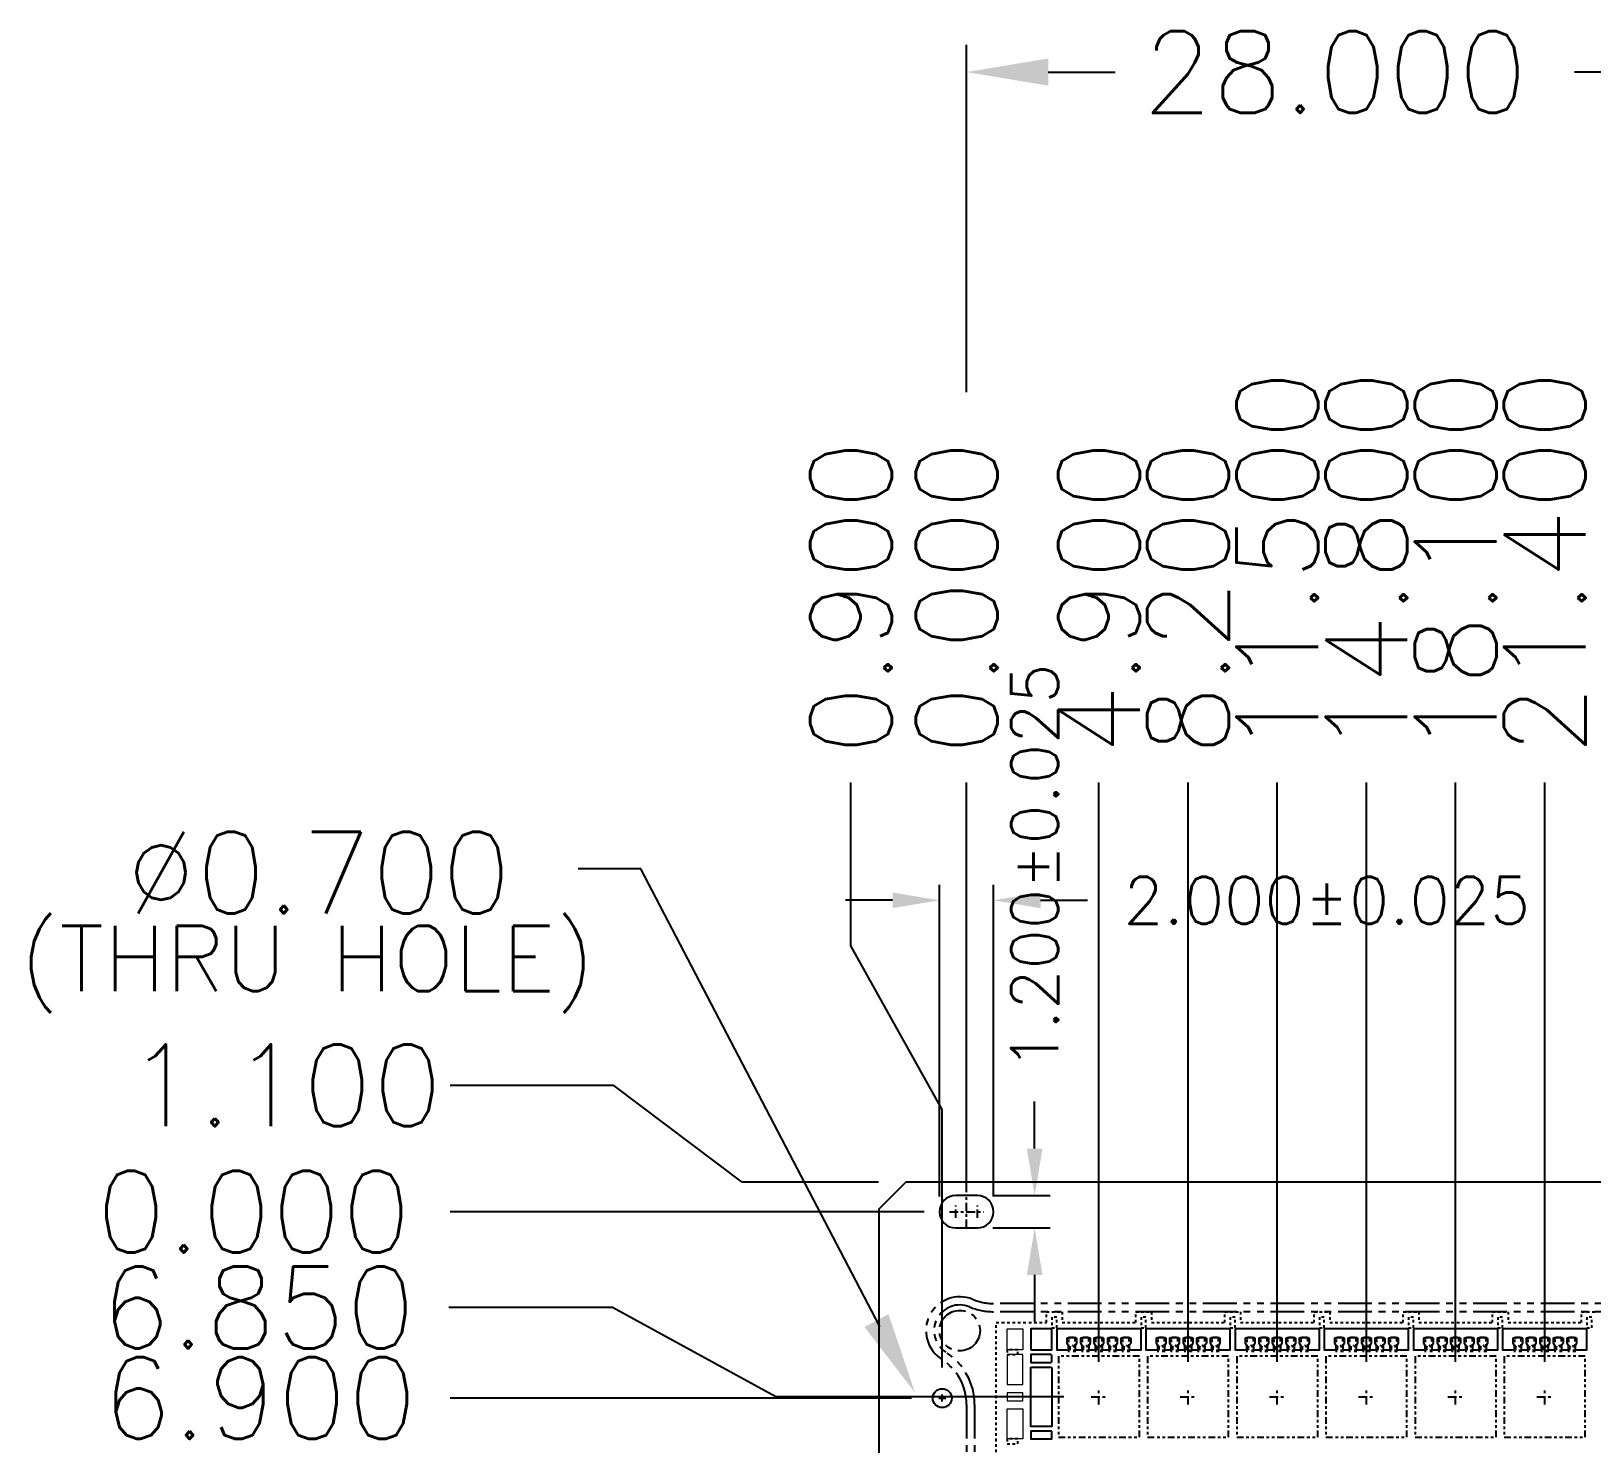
# Model space of a CAD drawing. Extents: x -344 to -21, y -394 to -4.
# Drawn here: x -336.9 to -279.1, y -277.4 to -225.2 of the extents above; entities that cross this region are included whole.
import ezdxf

# ---------------------------------------------------------------- set-up
doc = ezdxf.new("R2010")
doc.units = 0
doc.header["$MEASUREMENT"] = 0
for name, pattern in [('CENTER', [50.8, 31.75, -6.35, 6.35, -6.35]), ('HIDDEN', [0.375, 0.25, -0.125]), ('PHANTOM', [2.5, 1.25, -0.25, 0.25, -0.25, 0.25, -0.25])]:
    doc.linetypes.add(name, pattern=pattern)
doc.layers.get('DEFPOINTS').update_dxf_attribs({"linetype": 'CONTINUOUS'})
doc.layers.add('1', color=7, linetype='CONTINUOUS')
doc.layers.add('1D', color=4, linetype='CONTINUOUS')
doc.styles.add('simplex', font='SIMPLEX.SHX')
doc.dimstyles.get("Standard").update_dxf_attribs({"dimscale": 0, "dimtxt": 0.058, "dimasz": 0.058, "dimexe": 0.019, "dimexo": 0.019, "dimgap": 0.019, "dimtad": 0, "dimdec": 3, "dimzin": 0, "dimdsep": 46, "dimtxsty": 'simplex', "dimcen": 0.019, "dimclrd": 4, "dimclre": 256, "dimclrt": 4, "dimadec": 1, "dimazin": 0, "dimtfac": 1, "dimtdec": 3, "dimtofl": 0, "dimtmove": 0, "dimatfit": 0, "dimfxl": 1, "dimtolj": 1, "dimtzin": 0, "dimlwd": -1, "dimlwe": -1, "dimarcsym": 0})

# ---------------------------------------------------------------- blocks, each defined once
blk = doc.blocks.new('*D0')
at = {"layer": '1D', "linetype": 'ByBlock', "transparency": 16777216}
for p, q in [((-303.238, -268.284), (-303.238, -256.756)), ((-301.238, -268.284), (-301.238, -256.756))]:
    blk.add_line(p, q, dxfattribs=at)
at = {"layer": '1D', "color": 4, "linetype": 'ByBlock', "transparency": 16777216}
for p, q in [((-304.978, -257.326), (-306.718, -257.326)), ((-299.498, -257.326), (-297.758, -257.326))]:
    blk.add_line(p, q, dxfattribs=at)
for points in [[(-304.978, -257.036), (-304.978, -257.616), (-303.238, -257.326)], [(-299.498, -257.036), (-299.498, -257.616), (-301.238, -257.326)]]:
    blk.add_solid(points, dxfattribs=at)
at = {"layer": 'DEFPOINTS', "color": 0, "linetype": 'ByBlock', "transparency": 16777216}
for p in [(-301.238, -257.326), (-303.238, -268.854), (-301.238, -268.854)]:
    blk.add_point(p, dxfattribs=at)
at = {"layer": '1D', "color": 4, "linetype": 'ByBlock', "transparency": 16777216, "insert": (-288.903, -257.326), "char_height": 1.74, "attachment_point": 5, "style": 'simplex'}
blk.add_mtext('\\A1;2.000%%P0.025', dxfattribs=at)
blk = doc.blocks.new('*D1')
at = {"layer": '1D', "color": 4, "linetype": 'ByBlock', "transparency": 16777216}
for p, q in [((-299.717, -266.514), (-299.717, -264.774)), ((-299.717, -271.194), (-299.717, -272.934))]:
    blk.add_line(p, q, dxfattribs=at)
at = {"layer": '1D', "linetype": 'ByBlock', "transparency": 16777216}
for p, q in [((-301.268, -268.254), (-299.147, -268.254)), ((-301.268, -269.454), (-299.147, -269.454))]:
    blk.add_line(p, q, dxfattribs=at)
at = {"layer": '1D', "color": 4, "linetype": 'ByBlock', "transparency": 16777216}
for points in [[(-300.007, -266.514), (-299.427, -266.514), (-299.717, -268.254)], [(-300.007, -271.194), (-299.427, -271.194), (-299.717, -269.454)]]:
    blk.add_solid(points, dxfattribs=at)
at = {"layer": 'DEFPOINTS', "color": 0, "linetype": 'ByBlock', "transparency": 16777216}
for p in [(-301.838, -268.254), (-299.717, -268.254), (-301.838, -269.454)]:
    blk.add_point(p, dxfattribs=at)
at = {"layer": '1D', "color": 4, "linetype": 'ByBlock', "transparency": 16777216, "insert": (-299.717, -256.084), "char_height": 1.74, "attachment_point": 5, "rotation": 90, "style": 'simplex'}
blk.add_mtext('\\A1;1.200%%P0.025', dxfattribs=at)

msp = doc.modelspace()

# ---------------------------------------------------------------- linework, layer by layer
at = {"layer": '1'}
msp.add_lwpolyline([(-56.4883, -267.7538), (-304.4883, -267.7538), (-305.4883, -268.7538), (-305.4883, -278.7538)], dxfattribs=at)
for points in [[(-301.8383, -268.2538), (-302.6383, -268.2538, 1), (-302.6383, -269.4538), (-301.8383, -269.4538, 1)], [(-295.7783, -273.1838), (-298.8983, -273.1838), (-298.8983, -273.9638), (-298.4633, -273.9638), (-298.4633, -273.8038), (-298.5133, -273.7172), (-298.5133, -273.5538, -0.4142132), (-298.4633, -273.5038), (-298.2133, -273.5038, -0.4142139), (-298.1633, -273.5538), (-298.1633, -273.7172), (-298.2133, -273.8038), (-298.2133, -273.9638), (-297.9633, -273.9638), (-297.9633, -273.8038), (-298.0133, -273.7172), (-298.0133, -273.5538, -0.4142132), (-297.9633, -273.5038), (-297.7133, -273.5038, -0.4142139), (-297.6633, -273.5538), (-297.6633, -273.7172), (-297.7133, -273.8038), (-297.7133, -273.9638), (-297.4633, -273.9638), (-297.4633, -273.8038), (-297.5133, -273.7172), (-297.5133, -273.5538, -0.4142132), (-297.4633, -273.5038), (-297.2133, -273.5038, -0.4142139), (-297.1633, -273.5538), (-297.1633, -273.7172), (-297.2133, -273.8038), (-297.2133, -273.9638), (-296.9633, -273.9638), (-296.9633, -273.8038), (-297.0133, -273.7172), (-297.0133, -273.5538, -0.4142132), (-296.9633, -273.5038), (-296.7133, -273.5038, -0.4142139), (-296.6633, -273.5538), (-296.6633, -273.7172), (-296.7133, -273.8038), (-296.7133, -273.9638), (-296.4633, -273.9638), (-296.4633, -273.8038), (-296.5133, -273.7172), (-296.5133, -273.5538, -0.4142132), (-296.4633, -273.5038), (-296.2133, -273.5038, -0.4142139), (-296.1633, -273.5538), (-296.1633, -273.7172), (-296.2133, -273.8038), (-296.2133, -273.9638), (-295.7783, -273.9638)], [(-292.4783, -273.1838), (-295.5983, -273.1838), (-295.5983, -273.9638), (-295.1633, -273.9638), (-295.1633, -273.8038), (-295.2133, -273.7172), (-295.2133, -273.5538, -0.4142132), (-295.1633, -273.5038), (-294.9133, -273.5038, -0.4142139), (-294.8633, -273.5538), (-294.8633, -273.7172), (-294.9133, -273.8038), (-294.9133, -273.9638), (-294.6633, -273.9638), (-294.6633, -273.8038), (-294.7133, -273.7172), (-294.7133, -273.5538, -0.4142132), (-294.6633, -273.5038), (-294.4133, -273.5038, -0.4142139), (-294.3633, -273.5538), (-294.3633, -273.7172), (-294.4133, -273.8038), (-294.4133, -273.9638), (-294.1633, -273.9638), (-294.1633, -273.8038), (-294.2133, -273.7172), (-294.2133, -273.5538, -0.4142132), (-294.1633, -273.5038), (-293.9133, -273.5038, -0.4142139), (-293.8633, -273.5538), (-293.8633, -273.7172), (-293.9133, -273.8038), (-293.9133, -273.9638), (-293.6633, -273.9638), (-293.6633, -273.8038), (-293.7133, -273.7172), (-293.7133, -273.5538, -0.4142132), (-293.6633, -273.5038), (-293.4133, -273.5038, -0.4142139), (-293.3633, -273.5538), (-293.3633, -273.7172), (-293.4133, -273.8038), (-293.4133, -273.9638), (-293.1633, -273.9638), (-293.1633, -273.8038), (-293.2133, -273.7172), (-293.2133, -273.5538, -0.4142132), (-293.1633, -273.5038), (-292.9133, -273.5038, -0.4142139), (-292.8633, -273.5538), (-292.8633, -273.7172), (-292.9133, -273.8038), (-292.9133, -273.9638), (-292.4783, -273.9638)], [(-289.1783, -273.1838), (-292.2983, -273.1838), (-292.2983, -273.9638), (-291.8633, -273.9638), (-291.8633, -273.8038), (-291.9133, -273.7172), (-291.9133, -273.5538, -0.4142132), (-291.8633, -273.5038), (-291.6133, -273.5038, -0.4142139), (-291.5633, -273.5538), (-291.5633, -273.7172), (-291.6133, -273.8038), (-291.6133, -273.9638), (-291.3633, -273.9638), (-291.3633, -273.8038), (-291.4133, -273.7172), (-291.4133, -273.5538, -0.4142132), (-291.3633, -273.5038), (-291.1133, -273.5038, -0.4142139), (-291.0633, -273.5538), (-291.0633, -273.7172), (-291.1133, -273.8038), (-291.1133, -273.9638), (-290.8633, -273.9638), (-290.8633, -273.8038), (-290.9133, -273.7172), (-290.9133, -273.5538, -0.4142132), (-290.8633, -273.5038), (-290.6133, -273.5038, -0.4142139), (-290.5633, -273.5538), (-290.5633, -273.7172), (-290.6133, -273.8038), (-290.6133, -273.9638), (-290.3633, -273.9638), (-290.3633, -273.8038), (-290.4133, -273.7172), (-290.4133, -273.5538, -0.4142132), (-290.3633, -273.5038), (-290.1133, -273.5038, -0.4142139), (-290.0633, -273.5538), (-290.0633, -273.7172), (-290.1133, -273.8038), (-290.1133, -273.9638), (-289.8633, -273.9638), (-289.8633, -273.8038), (-289.9133, -273.7172), (-289.9133, -273.5538, -0.4142132), (-289.8633, -273.5038), (-289.6133, -273.5038, -0.4142139), (-289.5633, -273.5538), (-289.5633, -273.7172), (-289.6133, -273.8038), (-289.6133, -273.9638), (-289.1783, -273.9638)], [(-285.8783, -273.1838), (-288.9983, -273.1838), (-288.9983, -273.9638), (-288.5633, -273.9638), (-288.5633, -273.8038), (-288.6133, -273.7172), (-288.6133, -273.5538, -0.4142132), (-288.5633, -273.5038), (-288.3133, -273.5038, -0.4142139), (-288.2633, -273.5538), (-288.2633, -273.7172), (-288.3133, -273.8038), (-288.3133, -273.9638), (-288.0633, -273.9638), (-288.0633, -273.8038), (-288.1133, -273.7172), (-288.1133, -273.5538, -0.4142132), (-288.0633, -273.5038), (-287.8133, -273.5038, -0.4142139), (-287.7633, -273.5538), (-287.7633, -273.7172), (-287.8133, -273.8038), (-287.8133, -273.9638), (-287.5633, -273.9638), (-287.5633, -273.8038), (-287.6133, -273.7172), (-287.6133, -273.5538, -0.4142132), (-287.5633, -273.5038), (-287.3133, -273.5038, -0.4142139), (-287.2633, -273.5538), (-287.2633, -273.7172), (-287.3133, -273.8038), (-287.3133, -273.9638), (-287.0633, -273.9638), (-287.0633, -273.8038), (-287.1133, -273.7172), (-287.1133, -273.5538, -0.4142132), (-287.0633, -273.5038), (-286.8133, -273.5038, -0.4142139), (-286.7633, -273.5538), (-286.7633, -273.7172), (-286.8133, -273.8038), (-286.8133, -273.9638), (-286.5633, -273.9638), (-286.5633, -273.8038), (-286.6133, -273.7172), (-286.6133, -273.5538, -0.4142132), (-286.5633, -273.5038), (-286.3133, -273.5038, -0.4142139), (-286.2633, -273.5538), (-286.2633, -273.7172), (-286.3133, -273.8038), (-286.3133, -273.9638), (-285.8783, -273.9638)], [(-282.5783, -273.1838), (-285.6983, -273.1838), (-285.6983, -273.9638), (-285.2633, -273.9638), (-285.2633, -273.8038), (-285.3133, -273.7172), (-285.3133, -273.5538, -0.4142132), (-285.2633, -273.5038), (-285.0133, -273.5038, -0.4142139), (-284.9633, -273.5538), (-284.9633, -273.7172), (-285.0133, -273.8038), (-285.0133, -273.9638), (-284.7633, -273.9638), (-284.7633, -273.8038), (-284.8133, -273.7172), (-284.8133, -273.5538, -0.4142132), (-284.7633, -273.5038), (-284.5133, -273.5038, -0.4142139), (-284.4633, -273.5538), (-284.4633, -273.7172), (-284.5133, -273.8038), (-284.5133, -273.9638), (-284.2633, -273.9638), (-284.2633, -273.8038), (-284.3133, -273.7172), (-284.3133, -273.5538, -0.4142132), (-284.2633, -273.5038), (-284.0133, -273.5038, -0.4142139), (-283.9633, -273.5538), (-283.9633, -273.7172), (-284.0133, -273.8038), (-284.0133, -273.9638), (-283.7633, -273.9638), (-283.7633, -273.8038), (-283.8133, -273.7172), (-283.8133, -273.5538, -0.4142132), (-283.7633, -273.5038), (-283.5133, -273.5038, -0.4142139), (-283.4633, -273.5538), (-283.4633, -273.7172), (-283.5133, -273.8038), (-283.5133, -273.9638), (-283.2633, -273.9638), (-283.2633, -273.8038), (-283.3133, -273.7172), (-283.3133, -273.5538, -0.4142132), (-283.2633, -273.5038), (-283.0133, -273.5038, -0.4142139), (-282.9633, -273.5538), (-282.9633, -273.7172), (-283.0133, -273.8038), (-283.0133, -273.9638), (-282.5783, -273.9638)], [(-279.2783, -273.1838), (-282.3983, -273.1838), (-282.3983, -273.9638), (-281.9633, -273.9638), (-281.9633, -273.8038), (-282.0133, -273.7172), (-282.0133, -273.5538, -0.4142132), (-281.9633, -273.5038), (-281.7133, -273.5038, -0.4142139), (-281.6633, -273.5538), (-281.6633, -273.7172), (-281.7133, -273.8038), (-281.7133, -273.9638), (-281.4633, -273.9638), (-281.4633, -273.8038), (-281.5133, -273.7172), (-281.5133, -273.5538, -0.4142132), (-281.4633, -273.5038), (-281.2133, -273.5038, -0.4142139), (-281.1633, -273.5538), (-281.1633, -273.7172), (-281.2133, -273.8038), (-281.2133, -273.9638), (-280.9633, -273.9638), (-280.9633, -273.8038), (-281.0133, -273.7172), (-281.0133, -273.5538, -0.4142132), (-280.9633, -273.5038), (-280.7133, -273.5038, -0.4142139), (-280.6633, -273.5538), (-280.6633, -273.7172), (-280.7133, -273.8038), (-280.7133, -273.9638), (-280.4633, -273.9638), (-280.4633, -273.8038), (-280.5133, -273.7172), (-280.5133, -273.5538, -0.4142132), (-280.4633, -273.5038), (-280.2133, -273.5038, -0.4142139), (-280.1633, -273.5538), (-280.1633, -273.7172), (-280.2133, -273.8038), (-280.2133, -273.9638), (-279.9633, -273.9638), (-279.9633, -273.8038), (-280.0133, -273.7172), (-280.0133, -273.5538, -0.4142132), (-279.9633, -273.5038), (-279.7133, -273.5038, -0.4142139), (-279.6633, -273.5538), (-279.6633, -273.7172), (-279.7133, -273.8038), (-279.7133, -273.9638), (-279.2783, -273.9638)], [(-299.1283, -274.4288, 0.4142136), (-299.0783, -274.3788), (-299.0783, -274.1938, 0.4142136), (-299.1283, -274.1438), (-299.8583, -274.1438), (-299.8583, -274.4288)]]:
    msp.add_lwpolyline(points, format="xyb", close=True, dxfattribs=at)
at = {"layer": '1', "lineweight": 20}
for points in [[(-300.7383, -273.1838), (-300.1583, -273.1838), (-300.1583, -273.9638), (-300.7383, -273.9638)], [(-300.7383, -275.2538), (-300.1583, -275.2538), (-300.1583, -274.1438), (-300.7383, -274.1438)], [(-300.7383, -275.8538), (-300.1583, -275.8538), (-300.1583, -275.5538), (-300.7383, -275.5538)], [(-300.1583, -276.1538), (-300.1583, -277.2638), (-300.7383, -277.2638), (-300.7383, -276.1538)]]:
    msp.add_lwpolyline(points, close=True, dxfattribs=at)
at = {"layer": '1'}
for points in [[(-299.8583, -273.9638), (-299.0783, -273.9638), (-299.0783, -273.1838), (-299.8583, -273.1838)], [(-299.0783, -276.9788), (-299.8583, -276.9788), (-299.8583, -277.2638), (-299.0783, -277.2638)]]:
    msp.add_lwpolyline(points, close=True, dxfattribs=at)
at = {"layer": '1', "linetype": 'ByBlock'}
msp.add_lwpolyline([(-299.8623, -274.6038), (-299.1283, -274.6038, -0.4142136), (-299.0783, -274.6538), (-299.0783, -276.8038), (-299.8623, -276.8038)], format="xyb", close=True, dxfattribs=at)
at = {"layer": '1'}
msp.add_circle((-303.1383, -275.7538), 0.35, dxfattribs=at)
at = {"layer": '1D'}
for p, q in [((-302.2383, -238.5105), (-302.2383, -225.6587)), ((-299.2133, -226.6667), (-296.7368, -226.6667)), ((-277.2633, -226.6667), (-279.7399, -226.6667)), ((-302.2383, -268.1273), (-302.2383, -252.965)), ((-314.2968, -256.1604), (-316.6106, -256.1604)), ((-305.4492, -273.1011), (-314.2968, -256.1604)), ((-315.2933, -264.175), (-321.3433, -264.175)), ((-310.5383, -267.7538), (-315.2933, -264.175)), ((-305.4963, -267.7538), (-310.5383, -267.7538)), ((-303.8089, -268.8538), (-321.3434, -268.8538))]:
    msp.add_line(p, q, dxfattribs=at)
at = {"layer": '1D', "linetype": 'ByBlock'}
for p, q in [((-306.5187, -259.015), (-306.5187, -252.965)), ((-297.3383, -274.4071), (-297.3383, -252.965)), ((-294.0383, -274.4071), (-294.0383, -252.965)), ((-290.7383, -274.4071), (-290.7383, -252.965)), ((-287.4383, -274.4071), (-287.4383, -252.965)), ((-284.1383, -274.4071), (-284.1383, -252.965)), ((-280.8383, -274.4071), (-280.8383, -252.965)), ((-303.1383, -265.065), (-306.5187, -259.015)), ((-303.1383, -274.6167), (-303.1383, -265.065)), ((-315.3463, -272.3994), (-321.3963, -272.3994)), ((-309.2963, -275.7038), (-315.3463, -272.3994)), ((-304.2755, -275.7538), (-321.3433, -275.7538)), ((-298.6351, -275.7038), (-309.2963, -275.7038))]:
    msp.add_line(p, q, dxfattribs=at)
at = {"layer": '1D', "linetype": 'CENTER', "ltscale": 0.01}
for p, q in [((-302.2383, -269.4538), (-302.2383, -268.2538)), ((-302.8679, -268.8538), (-302.2383, -268.8538)), ((-302.6383, -269.0835), (-302.6383, -268.6242)), ((-302.2383, -268.8538), (-301.6087, -268.8538)), ((-301.8383, -269.0835), (-301.8383, -268.6242)), ((-297.3383, -275.9926), (-297.3383, -275.4151)), ((-294.0383, -275.9926), (-294.0383, -275.4151)), ((-290.7383, -275.9926), (-290.7383, -275.4151)), ((-287.4383, -275.9926), (-287.4383, -275.4151)), ((-284.1383, -275.9926), (-284.1383, -275.4151)), ((-280.8383, -275.9926), (-280.8383, -275.4151)), ((-303.2675, -275.7538), (-303.0092, -275.7538)), ((-303.1383, -275.883), (-303.1383, -275.6247)), ((-297.6271, -275.7038), (-297.0496, -275.7038)), ((-294.3271, -275.7038), (-293.7496, -275.7038)), ((-291.0271, -275.7038), (-290.4496, -275.7038)), ((-287.7271, -275.7038), (-287.1496, -275.7038)), ((-284.4271, -275.7038), (-283.8496, -275.7038)), ((-281.1271, -275.7038), (-280.5496, -275.7038))]:
    msp.add_line(p, q, dxfattribs=at)
at = {"layer": '1D', "color": 2, "linetype": 'PHANTOM'}
for points in [[(-247.2383, -272.2538), (-301.2383, -272.2538, -0.0990195), (-302.0076, -272.1, 0.9166595), (-303.1614, -274.3072, -0.2559241), (-302.2383, -275.9925), (-302.2383, -301.0152, -0.2559241), (-303.1614, -302.7005, 0.5477226), (-303.1614, -304.8072, -0.2559241), (-302.2383, -306.4925), (-302.2383, -331.5152, -0.2559241), (-303.1614, -333.2005, 0.9166595), (-302.0076, -335.4077, -0.0990195), (-301.2383, -335.2538), (-247.2383, -335.2538, -0.0990195), (-246.4691, -335.4077, 0.9166595), (-245.3153, -333.2005, -0.2559241), (-246.2383, -331.5152), (-246.2383, -306.4925, -0.2559241), (-245.3153, -304.8072, 0.5477226), (-245.3153, -302.7005, -0.2559241), (-246.2383, -301.0152), (-246.2383, -275.9925, -0.2559241), (-245.3153, -274.3072, 0.9166595), (-246.4691, -272.1, -0.0990195)], [(-247.2383, -272.5538), (-301.2383, -272.5538, -0.0990195), (-302.1229, -272.3769, 0.9166595), (-302.9999, -274.0544, -0.2559241), (-301.9383, -275.9925), (-301.9383, -301.0152, -0.2559241), (-302.9999, -302.9533, 0.5477226), (-302.9999, -304.5544, -0.2559241), (-301.9383, -306.4925), (-301.9383, -331.5152, -0.2559241), (-302.9999, -333.4533, 0.9166595), (-302.1229, -335.1308, -0.0990195), (-301.2383, -334.9538), (-247.2383, -334.9538, -0.0990195), (-246.3537, -335.1308, 0.9166595), (-245.4768, -333.4533, -0.2559241), (-246.5383, -331.5152), (-246.5383, -306.4925, -0.2559241), (-245.4768, -304.5544, 0.5477226), (-245.4768, -302.9533, -0.2559241), (-246.5383, -301.0152), (-246.5383, -275.9925, -0.2559241), (-245.4768, -274.0544, 0.9166595), (-246.3537, -272.3769, -0.0990195)]]:
    msp.add_lwpolyline(points, format="xyb", close=True, dxfattribs=at)
at = {"layer": '1D', "linetype": 'HIDDEN', "ltscale": 0.2}
msp.add_lwpolyline([(-301.1383, -334.5538), (-301.1383, -272.9538), (-299.2783, -272.9538), (-299.2783, -272.5538), (-298.6983, -272.5538), (-298.6983, -272.9538), (-295.9783, -272.9538), (-295.9783, -272.5538), (-295.3983, -272.5538), (-295.3983, -272.9538), (-292.6783, -272.9538), (-292.6783, -272.5538), (-292.0983, -272.5538), (-292.0983, -272.9538), (-289.3783, -272.9538), (-289.3783, -272.5538), (-288.7983, -272.5538), (-288.7983, -272.9538), (-286.0783, -272.9538), (-286.0783, -272.5538), (-285.4983, -272.5538), (-285.4983, -272.9538), (-282.7783, -272.9538), (-282.7783, -272.5538), (-282.1983, -272.5538), (-282.1983, -272.9538), (-279.4783, -272.9538), (-279.4783, -272.5538), (-278.8983, -272.5538)], dxfattribs=at)
for points in [[(-298.8983, -273.1538), (-298.8983, -272.7538), (-299.0783, -272.7538), (-299.0783, -273.1538)], [(-295.5983, -273.1538), (-295.5983, -272.7538), (-295.7783, -272.7538), (-295.7783, -273.1538)], [(-292.2983, -273.1538), (-292.2983, -272.7538), (-292.4783, -272.7538), (-292.4783, -273.1538)], [(-288.9983, -273.1538), (-288.9983, -272.7538), (-289.1783, -272.7538), (-289.1783, -273.1538)], [(-285.6983, -273.1538), (-285.6983, -272.7538), (-285.8783, -272.7538), (-285.8783, -273.1538)], [(-282.3983, -273.1538), (-282.3983, -272.7538), (-282.5783, -272.7538), (-282.5783, -273.1538)], [(-279.0983, -273.1538), (-279.0983, -272.7538), (-279.2783, -272.7538), (-279.2783, -273.1538)], [(-300.3383, -273.9638), (-300.7383, -273.9638), (-300.7383, -274.1438), (-300.3383, -274.1438)], [(-300.3383, -277.2638), (-300.7383, -277.2638), (-300.7383, -277.4438), (-300.3383, -277.4438)]]:
    msp.add_lwpolyline(points, close=True, dxfattribs=at)
for points in [[(-298.2133, -274.0538), (-298.2133, -273.5788, 0.4142136), (-298.2883, -273.5038), (-298.3883, -273.5038, 0.4142136), (-298.4633, -273.5788), (-298.4633, -274.0538)], [(-297.7133, -274.0538), (-297.7133, -273.5788, 0.4142136), (-297.7883, -273.5038), (-297.8883, -273.5038, 0.4142136), (-297.9633, -273.5788), (-297.9633, -274.0538)], [(-297.2133, -274.0538), (-297.2133, -273.5788, 0.4142136), (-297.2883, -273.5038), (-297.3883, -273.5038, 0.4142136), (-297.4633, -273.5788), (-297.4633, -274.0538)], [(-296.7133, -274.0538), (-296.7133, -273.5788, 0.4142136), (-296.7883, -273.5038), (-296.8883, -273.5038, 0.4142136), (-296.9633, -273.5788), (-296.9633, -274.0538)], [(-296.2133, -274.0538), (-296.2133, -273.5788, 0.4142136), (-296.2883, -273.5038), (-296.3883, -273.5038, 0.4142136), (-296.4633, -273.5788), (-296.4633, -274.0538)], [(-294.9133, -274.0538), (-294.9133, -273.5788, 0.4142136), (-294.9883, -273.5038), (-295.0883, -273.5038, 0.4142136), (-295.1633, -273.5788), (-295.1633, -274.0538)], [(-294.4133, -274.0538), (-294.4133, -273.5788, 0.4142136), (-294.4883, -273.5038), (-294.5883, -273.5038, 0.4142136), (-294.6633, -273.5788), (-294.6633, -274.0538)], [(-293.9133, -274.0538), (-293.9133, -273.5788, 0.4142136), (-293.9883, -273.5038), (-294.0883, -273.5038, 0.4142136), (-294.1633, -273.5788), (-294.1633, -274.0538)], [(-293.4133, -274.0538), (-293.4133, -273.5788, 0.4142136), (-293.4883, -273.5038), (-293.5883, -273.5038, 0.4142136), (-293.6633, -273.5788), (-293.6633, -274.0538)], [(-292.9133, -274.0538), (-292.9133, -273.5788, 0.4142136), (-292.9883, -273.5038), (-293.0883, -273.5038, 0.4142136), (-293.1633, -273.5788), (-293.1633, -274.0538)], [(-291.6133, -274.0538), (-291.6133, -273.5788, 0.4142136), (-291.6883, -273.5038), (-291.7883, -273.5038, 0.4142136), (-291.8633, -273.5788), (-291.8633, -274.0538)], [(-291.1133, -274.0538), (-291.1133, -273.5788, 0.4142136), (-291.1883, -273.5038), (-291.2883, -273.5038, 0.4142136), (-291.3633, -273.5788), (-291.3633, -274.0538)], [(-290.6133, -274.0538), (-290.6133, -273.5788, 0.4142136), (-290.6883, -273.5038), (-290.7883, -273.5038, 0.4142136), (-290.8633, -273.5788), (-290.8633, -274.0538)], [(-290.1133, -274.0538), (-290.1133, -273.5788, 0.4142136), (-290.1883, -273.5038), (-290.2883, -273.5038, 0.4142136), (-290.3633, -273.5788), (-290.3633, -274.0538)], [(-289.6133, -274.0538), (-289.6133, -273.5788, 0.4142136), (-289.6883, -273.5038), (-289.7883, -273.5038, 0.4142136), (-289.8633, -273.5788), (-289.8633, -274.0538)], [(-288.3133, -274.0538), (-288.3133, -273.5788, 0.4142136), (-288.3883, -273.5038), (-288.4883, -273.5038, 0.4142136), (-288.5633, -273.5788), (-288.5633, -274.0538)], [(-287.8133, -274.0538), (-287.8133, -273.5788, 0.4142136), (-287.8883, -273.5038), (-287.9883, -273.5038, 0.4142136), (-288.0633, -273.5788), (-288.0633, -274.0538)], [(-287.3133, -274.0538), (-287.3133, -273.5788, 0.4142136), (-287.3883, -273.5038), (-287.4883, -273.5038, 0.4142136), (-287.5633, -273.5788), (-287.5633, -274.0538)], [(-286.8133, -274.0538), (-286.8133, -273.5788, 0.4142136), (-286.8883, -273.5038), (-286.9883, -273.5038, 0.4142136), (-287.0633, -273.5788), (-287.0633, -274.0538)], [(-286.3133, -274.0538), (-286.3133, -273.5788, 0.4142136), (-286.3883, -273.5038), (-286.4883, -273.5038, 0.4142136), (-286.5633, -273.5788), (-286.5633, -274.0538)], [(-285.0133, -274.0538), (-285.0133, -273.5788, 0.4142136), (-285.0883, -273.5038), (-285.1883, -273.5038, 0.4142136), (-285.2633, -273.5788), (-285.2633, -274.0538)], [(-284.5133, -274.0538), (-284.5133, -273.5788, 0.4142136), (-284.5883, -273.5038), (-284.6883, -273.5038, 0.4142136), (-284.7633, -273.5788), (-284.7633, -274.0538)], [(-284.0133, -274.0538), (-284.0133, -273.5788, 0.4142136), (-284.0883, -273.5038), (-284.1883, -273.5038, 0.4142136), (-284.2633, -273.5788), (-284.2633, -274.0538)], [(-283.5133, -274.0538), (-283.5133, -273.5788, 0.4142136), (-283.5883, -273.5038), (-283.6883, -273.5038, 0.4142136), (-283.7633, -273.5788), (-283.7633, -274.0538)], [(-283.0133, -274.0538), (-283.0133, -273.5788, 0.4142136), (-283.0883, -273.5038), (-283.1883, -273.5038, 0.4142136), (-283.2633, -273.5788), (-283.2633, -274.0538)], [(-281.7133, -274.0538), (-281.7133, -273.5788, 0.4142136), (-281.7883, -273.5038), (-281.8883, -273.5038, 0.4142136), (-281.9633, -273.5788), (-281.9633, -274.0538)], [(-281.2133, -274.0538), (-281.2133, -273.5788, 0.4142136), (-281.2883, -273.5038), (-281.3883, -273.5038, 0.4142136), (-281.4633, -273.5788), (-281.4633, -274.0538)], [(-280.7133, -274.0538), (-280.7133, -273.5788, 0.4142136), (-280.7883, -273.5038), (-280.8883, -273.5038, 0.4142136), (-280.9633, -273.5788), (-280.9633, -274.0538)], [(-280.2133, -274.0538), (-280.2133, -273.5788, 0.4142136), (-280.2883, -273.5038), (-280.3883, -273.5038, 0.4142136), (-280.4633, -273.5788), (-280.4633, -274.0538)], [(-279.7133, -274.0538), (-279.7133, -273.5788, 0.4142136), (-279.7883, -273.5038), (-279.8883, -273.5038, 0.4142136), (-279.9633, -273.5788), (-279.9633, -274.0538)], [(-298.2583, -274.0538), (-298.2583, -273.8838, 1), (-298.4183, -273.8838), (-298.4183, -274.0538)], [(-297.7583, -274.0538), (-297.7583, -273.8838, 1), (-297.9183, -273.8838), (-297.9183, -274.0538)], [(-297.2583, -274.0538), (-297.2583, -273.8838, 1), (-297.4183, -273.8838), (-297.4183, -274.0538)], [(-296.7583, -274.0538), (-296.7583, -273.8838, 1), (-296.9183, -273.8838), (-296.9183, -274.0538)], [(-296.2583, -274.0538), (-296.2583, -273.8838, 1), (-296.4183, -273.8838), (-296.4183, -274.0538)], [(-294.9583, -274.0538), (-294.9583, -273.8838, 1), (-295.1183, -273.8838), (-295.1183, -274.0538)], [(-294.4583, -274.0538), (-294.4583, -273.8838, 1), (-294.6183, -273.8838), (-294.6183, -274.0538)], [(-293.9583, -274.0538), (-293.9583, -273.8838, 1), (-294.1183, -273.8838), (-294.1183, -274.0538)], [(-293.4583, -274.0538), (-293.4583, -273.8838, 1), (-293.6183, -273.8838), (-293.6183, -274.0538)], [(-292.9583, -274.0538), (-292.9583, -273.8838, 1), (-293.1183, -273.8838), (-293.1183, -274.0538)], [(-291.6583, -274.0538), (-291.6583, -273.8838, 1), (-291.8183, -273.8838), (-291.8183, -274.0538)], [(-291.1583, -274.0538), (-291.1583, -273.8838, 1), (-291.3183, -273.8838), (-291.3183, -274.0538)], [(-290.6583, -274.0538), (-290.6583, -273.8838, 1), (-290.8183, -273.8838), (-290.8183, -274.0538)], [(-290.1583, -274.0538), (-290.1583, -273.8838, 1), (-290.3183, -273.8838), (-290.3183, -274.0538)], [(-289.6583, -274.0538), (-289.6583, -273.8838, 1), (-289.8183, -273.8838), (-289.8183, -274.0538)], [(-288.3583, -274.0538), (-288.3583, -273.8838, 1), (-288.5183, -273.8838), (-288.5183, -274.0538)], [(-287.8583, -274.0538), (-287.8583, -273.8838, 1), (-288.0183, -273.8838), (-288.0183, -274.0538)], [(-287.3583, -274.0538), (-287.3583, -273.8838, 1), (-287.5183, -273.8838), (-287.5183, -274.0538)], [(-286.8583, -274.0538), (-286.8583, -273.8838, 1), (-287.0183, -273.8838), (-287.0183, -274.0538)], [(-286.3583, -274.0538), (-286.3583, -273.8838, 1), (-286.5183, -273.8838), (-286.5183, -274.0538)], [(-285.0583, -274.0538), (-285.0583, -273.8838, 1), (-285.2183, -273.8838), (-285.2183, -274.0538)], [(-284.5583, -274.0538), (-284.5583, -273.8838, 1), (-284.7183, -273.8838), (-284.7183, -274.0538)], [(-284.0583, -274.0538), (-284.0583, -273.8838, 1), (-284.2183, -273.8838), (-284.2183, -274.0538)], [(-283.5583, -274.0538), (-283.5583, -273.8838, 1), (-283.7183, -273.8838), (-283.7183, -274.0538)], [(-283.0583, -274.0538), (-283.0583, -273.8838, 1), (-283.2183, -273.8838), (-283.2183, -274.0538)], [(-281.7583, -274.0538), (-281.7583, -273.8838, 1), (-281.9183, -273.8838), (-281.9183, -274.0538)], [(-281.2583, -274.0538), (-281.2583, -273.8838, 1), (-281.4183, -273.8838), (-281.4183, -274.0538)], [(-280.7583, -274.0538), (-280.7583, -273.8838, 1), (-280.9183, -273.8838), (-280.9183, -274.0538)], [(-280.2583, -274.0538), (-280.2583, -273.8838, 1), (-280.4183, -273.8838), (-280.4183, -274.0538)], [(-279.7583, -274.0538), (-279.7583, -273.8838, 1), (-279.9183, -273.8838), (-279.9183, -274.0538)]]:
    msp.add_lwpolyline(points, format="xyb", dxfattribs=at)
at = {"layer": '1D', "color": 2, "linetype": 'PHANTOM', "ltscale": 0.2}
for points in [[(-295.8383, -277.2038), (-295.8383, -274.2038), (-298.8383, -274.2038), (-298.8383, -277.2038)], [(-292.5383, -277.2038), (-292.5383, -274.2038), (-295.5383, -274.2038), (-295.5383, -277.2038)], [(-289.2383, -277.2038), (-289.2383, -274.2038), (-292.2383, -274.2038), (-292.2383, -277.2038)], [(-285.9383, -277.2038), (-285.9383, -274.2038), (-288.9383, -274.2038), (-288.9383, -277.2038)], [(-282.6383, -277.2038), (-282.6383, -274.2038), (-285.6383, -274.2038), (-285.6383, -277.2038)], [(-279.3383, -277.2038), (-279.3383, -274.2038), (-282.3383, -274.2038), (-282.3383, -277.2038)]]:
    msp.add_lwpolyline(points, close=True, dxfattribs=at)
at = {"layer": '1D', "color": 2, "linetype": 'PHANTOM'}
msp.add_circle((-302.4883, -273.2538), 0.75, dxfattribs=at)
at = {"layer": '1D'}
for points in [[(-299.2133, -226.1625), (-299.2133, -227.1709), (-302.2383, -226.6667)], [(-305.1271, -272.6463), (-304.1441, -275.5512), (-306.0161, -273.1222)]]:
    msp.add_solid(points, dxfattribs=at)

# ---------------------------------------------------------------- texts
at = {"layer": '1D', "style": 'simplex'}
for s, height, p in [('28.000', 3.025, (-295.7288, -228.1792)), ('%%C0.700', 3.025, (-333.3438, -257.81)), ('(THRU HOLE)', 2.42, (-337.2684, -260.6868)), ('1.100', 3.025, (-333.2989, -265.6875)), ('0.000', 3.025, (-334.4514, -270.3663))]:
    msp.add_text(s, height=height, dxfattribs=at).set_placement(p)
at = {"layer": '1D', "color": 4, "linetype": 'ByBlock', "style": 'simplex'}
for s, p in [('11.500', (-289.2258, -251.957)), ('14.800', (-285.9258, -251.957)), ('18.100', (-282.6258, -251.957)), ('21.400', (-279.3258, -251.957)), ('0.900', (-305.0062, -251.957)), ('4.900', (-295.8258, -251.957)), ('8.200', (-292.5258, -251.957))]:
    msp.add_text(s, height=3.025, rotation=90, dxfattribs=at).set_placement(p)
at = {"layer": '1D', "style": 'simplex'}
msp.add_text('0.000', height=3.025, rotation=90, dxfattribs=at).set_placement((-301.0884, -251.957))
at = {"layer": '1D', "color": 4, "linetype": 'ByBlock', "char_height": 3.025, "attachment_point": 5, "style": 'simplex'}
for s, insert in [('\\A1;6.850', (-328.4543, -272.3994)), ('\\A1;6.900', (-328.4013, -275.7538))]:
    msp.add_mtext(s, dxfattribs=dict(at, insert=insert))

# ---------------------------------------------------------------- dimensions: what is measured, and where the dimension line sits
at = {"layer": '1D', "linetype": 'ByBlock'}
dim = msp.add_linear_dim(base=(-299.717, -268.2538), p1=(-301.8383, -269.4538), p2=(-301.8383, -268.2538), angle=90, text='<>%%P0.025', dimstyle='Standard', override={"dimscale": 30}, dxfattribs=at)
dim.commit()
dim.dimension.update_dxf_attribs({"geometry": '*D1', "text_midpoint": (-299.717, -256.0838)})
dim = msp.add_linear_dim(base=(-301.2383, -257.3262), p1=(-303.2383, -268.8538), p2=(-301.2383, -268.8538), text='<>%%P0.025', dimstyle='Standard', override={"dimscale": 30}, dxfattribs=at)
dim.commit()
dim.dimension.update_dxf_attribs({"geometry": '*D0', "text_midpoint": (-288.9026, -257.3262)})

doc.saveas('drawing.dxf')
